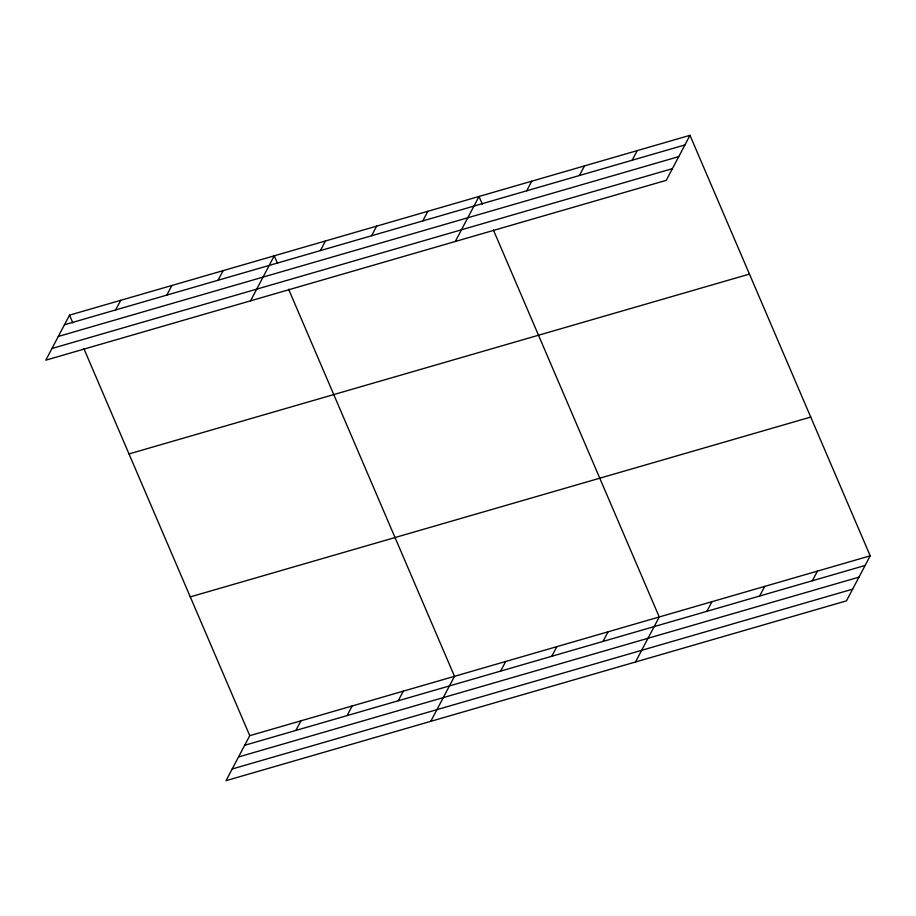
<?xml version="1.0" encoding="UTF-8"?>
<svg xmlns="http://www.w3.org/2000/svg" width="916" height="916" viewBox="0 0 916 916"><rect width="100%" height="100%" fill="white"/><g stroke="black" fill="none" stroke-linecap="round" stroke-linejoin="round"><path stroke-width="1.37" d="M689.977 135.328L69.536 315.15L45.8 360.171L666.241 180.338L689.977 135.328L870.2 555.829L846.464 600.85L226.023 780.672L249.759 735.663L870.2 555.829M115.645 309.929L120.717 300.311M166.838 295.101L171.91 285.483M218.019 280.262L223.092 270.644M250.549 300.826L274.285 255.804L277.582 263.522M320.394 250.595L325.466 240.977M371.587 235.756L376.659 226.138M422.768 220.916L427.841 211.298M455.298 241.481L479.034 196.459L482.331 204.176M526.7 190.791L531.761 181.173M579.427 175.506L584.5 165.888M295.868 730.441L300.94 720.823M632.166 160.231L637.238 150.602M347.061 715.614L352.133 705.996M398.242 700.774L403.315 691.156M430.772 721.339L454.496 676.317L288.597 289.216M500.617 671.107L505.689 661.478M551.798 656.268L556.871 646.65M602.991 641.429L608.064 631.811M635.509 661.993L659.245 616.972L493.346 229.87M706.912 611.304L711.984 601.686M759.65 596.018L764.723 586.4M812.389 580.733L817.461 571.115M64.463 324.768L684.905 144.946M58.303 336.447L678.745 156.625M51.96 348.481L672.401 168.659M129.007 453.924L749.448 274.09M190.276 596.888L810.729 417.066M244.686 745.28L865.128 565.458M238.526 756.96L858.968 577.137M232.183 768.993L852.624 589.171M69.536 315.15L72.833 322.856M83.848 348.561L249.759 735.663"/></g></svg>
